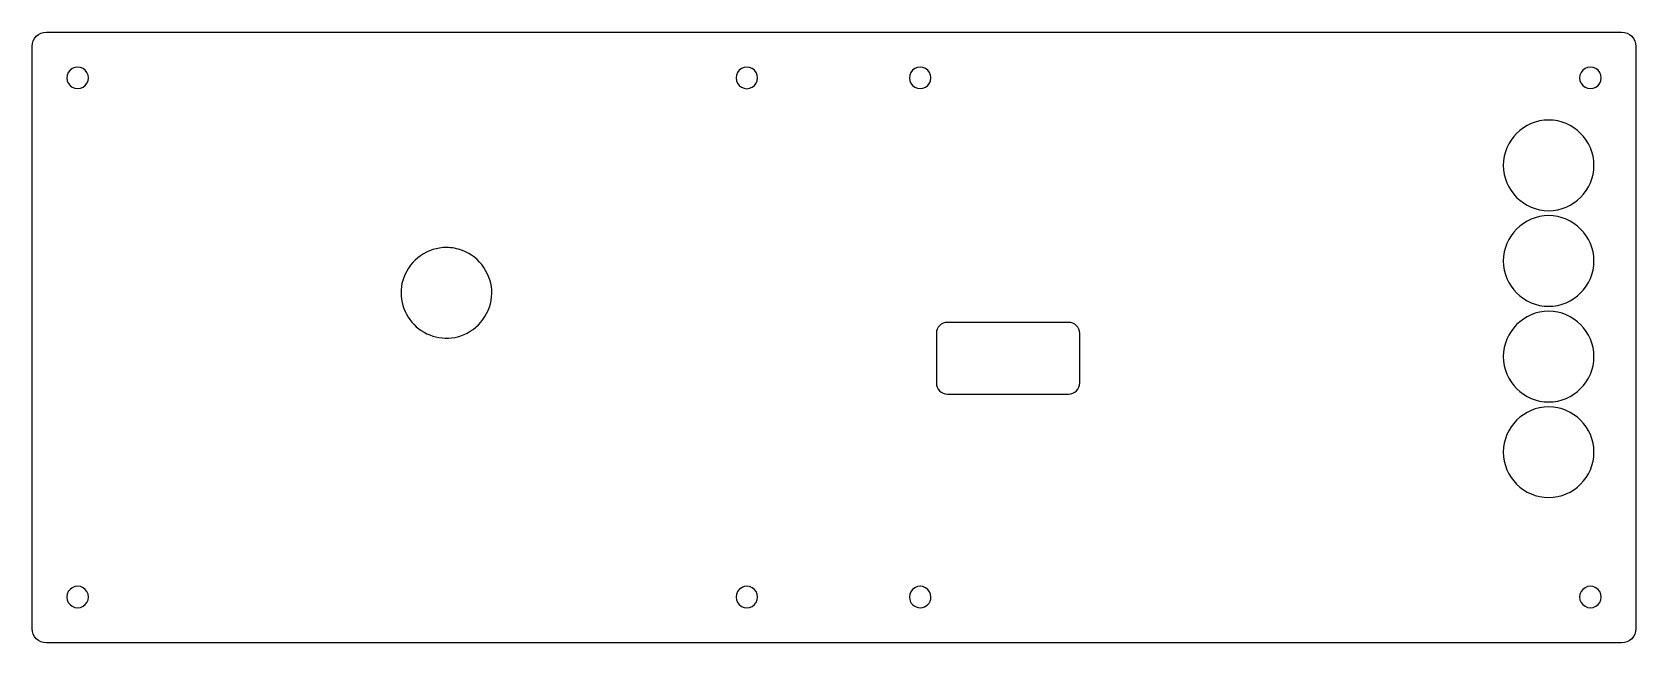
# Model space of a CAD drawing. Header units: millimetres. Extents: x -2 to 222, y 2 to 87.
import ezdxf

# ---------------------------------------------------------------- set-up
doc = ezdxf.new("R2010")
doc.units = ezdxf.units.MM
doc.layers.get('0').update_dxf_attribs({"linetype": 'CONTINUOUS'})

msp = doc.modelspace()

# ---------------------------------------------------------------- linework, layer by layer
at = {"color": 7}
for points in [[(0.049061, 87.250031), (219.650934, 87.250031)], [(-1.950045, 4.04763), (-1.950045, 85.252374)], [(221.650041, 85.252374), (221.650041, 4.04763)], [(124.116943, 45.200906), (124.116943, 38.31605)], [(142.560274, 46.757401), (125.675504, 46.757401)], [(144.116765, 38.31605), (144.116765, 45.200906)], [(125.675504, 36.757488), (142.560274, 36.757488)], [(219.650934, 2.049972), (0.049061, 2.049972)]]:
    msp.add_lwpolyline(points, dxfattribs=at)
for points in [[(0.049061, 87.250031)], [(5.90136, 80.856397)], [(99.19705, 80.85469)], [(123.370827, 80.858315)], [(216.800868, 80.856397)], [(209.481769, 74.980057)], [(209.481769, 61.644945)], [(55.81198, 57.199736)], [(209.481769, 48.309315)], [(209.481769, 34.974205)], [(5.90136, 8.455768)], [(99.192057, 8.453448)], [(123.368975, 8.450264)], [(216.800868, 8.455768)]]:
    msp.add_lwpolyline(points, close=True, dxfattribs=at)
for points in [[(-1.950045, 85.252374), (-1.950045, 86.35565), (-1.055015, 87.250031), (0.049061, 87.250031)], [(219.650934, 87.250031), (220.181131, 87.250031), (220.689611, 87.039564), (221.064517, 86.664931)], [(221.064517, 86.664931), (221.439422, 86.290298), (221.650041, 85.782186), (221.650041, 85.252374)], [(3.651359, 82.155436), (3.187257, 81.887486), (2.901358, 81.392295), (2.901358, 80.856397)], [(2.901358, 80.856397), (2.901358, 80.320498), (3.187257, 79.825307), (3.651359, 79.557357)], [(5.15136, 82.155436), (4.687258, 82.423385), (4.115461, 82.423385), (3.651359, 82.155436)], [(5.90136, 80.856397), (5.90136, 81.392295), (5.615462, 81.887486), (5.15136, 82.155436)], [(5.15136, 79.557357), (5.615462, 79.825307), (5.90136, 80.320498), (5.90136, 80.856397)], [(96.947045, 82.153731), (96.482943, 81.885781), (96.197044, 81.39059), (96.197044, 80.85469)], [(96.197044, 80.85469), (96.197044, 80.31879), (96.482943, 79.823599), (96.947045, 79.555649)], [(98.447049, 82.153731), (97.982946, 82.421681), (97.411148, 82.421681), (96.947045, 82.153731)], [(99.19705, 80.85469), (99.19705, 81.39059), (98.911151, 81.885781), (98.447049, 82.153731)], [(98.447049, 79.555649), (98.911151, 79.823599), (99.19705, 80.31879), (99.19705, 80.85469)], [(121.120823, 82.157356), (120.65672, 81.889406), (120.370821, 81.394214), (120.370821, 80.858315)], [(120.370821, 80.858315), (120.370821, 80.322415), (120.65672, 79.827224), (121.120823, 79.559274)], [(122.620826, 82.157356), (122.156723, 82.425305), (121.584925, 82.425305), (121.120823, 82.157356)], [(123.370827, 80.858315), (123.370827, 81.394214), (123.084928, 81.889406), (122.620826, 82.157356)], [(122.620826, 79.559274), (123.084928, 79.827224), (123.370827, 80.322415), (123.370827, 80.858315)], [(214.550867, 82.155436), (214.086765, 81.887486), (213.800866, 81.392295), (213.800866, 80.856397)], [(213.800866, 80.856397), (213.800866, 80.320498), (214.086765, 79.825307), (214.550867, 79.557357)], [(216.050868, 82.155436), (215.586766, 82.423385), (215.014969, 82.423385), (214.550867, 82.155436)], [(216.800868, 80.856397), (216.800868, 81.392295), (216.51497, 81.887486), (216.050868, 82.155436)], [(216.050868, 79.557357), (216.51497, 79.825307), (216.800868, 80.320498), (216.800868, 80.856397)], [(3.651359, 79.557357), (4.115461, 79.289408), (4.687258, 79.289408), (5.15136, 79.557357)], [(96.947045, 79.555649), (97.411148, 79.287699), (97.982946, 79.287699), (98.447049, 79.555649)], [(121.120823, 79.559274), (121.584925, 79.291324), (122.156723, 79.291324), (122.620826, 79.559274)], [(214.550867, 79.557357), (215.014969, 79.289408), (215.586766, 79.289408), (216.050868, 79.557357)], [(209.481769, 74.980057), (206.019088, 74.980057), (203.158121, 72.118927), (203.158121, 68.656408)], [(215.804902, 68.656408), (215.804902, 72.119207), (212.944324, 74.980057), (209.481769, 74.980057)], [(203.158121, 68.656408), (203.158121, 65.193877), (206.019116, 62.332243), (209.481769, 62.332243)], [(209.481769, 62.332243), (212.944296, 62.332242), (215.804902, 65.193597), (215.804902, 68.656408)], [(209.481769, 61.644945), (206.019088, 61.644945), (203.158121, 58.783298), (203.158121, 55.320779)], [(215.804902, 55.320779), (215.804902, 58.783578), (212.944324, 61.644945), (209.481769, 61.644945)], [(55.81198, 57.199736), (53.218116, 57.232025), (50.746871, 55.471738), (49.87487, 53.03823)], [(58.046472, 56.785291), (57.335405, 57.058899), (56.573878, 57.20031), (55.81198, 57.199736)], [(62.134597, 50.794954), (62.201237, 53.389673), (60.47029, 55.883533), (58.046472, 56.785291)], [(203.158121, 55.320779), (203.158121, 51.858249), (206.019116, 48.997649), (209.481769, 48.997649)], [(209.481769, 48.997649), (212.944296, 48.997649), (215.804902, 51.857968), (215.804902, 55.320779)], [(49.87487, 53.03823), (49.021105, 50.814431), (49.615187, 48.147976), (51.29804, 46.470149)], [(57.828395, 44.887817), (60.306918, 45.70695), (62.133387, 48.17617), (62.134597, 50.794954)], [(209.481769, 48.309315), (206.0192, 48.309315), (203.158121, 45.448236), (203.158121, 41.985667)], [(215.804902, 41.985667), (215.804902, 45.448519), (212.944211, 48.309315), (209.481769, 48.309315)], [(51.29804, 46.470149), (52.935512, 44.749468), (55.584515, 44.089766), (57.828395, 44.887817)], [(125.675504, 46.757401), (124.820783, 46.757398), (124.116943, 46.055623), (124.116943, 45.200906)], [(144.116765, 45.200906), (144.116765, 46.055623), (143.414985, 46.757398), (142.560274, 46.757401)], [(203.158121, 41.985667), (203.158121, 38.523225), (206.018918, 35.662534), (209.481769, 35.662534)], [(209.481769, 35.662534), (212.944494, 35.662534), (215.804902, 38.522943), (215.804902, 41.985667)], [(124.116943, 38.31605), (124.116943, 37.461334), (124.820783, 36.75749), (125.675504, 36.757488)], [(142.560274, 36.757488), (143.414985, 36.75749), (144.116765, 37.461334), (144.116765, 38.31605)], [(209.481769, 34.974205), (206.0192, 34.974205), (203.158121, 32.113641), (203.158121, 28.651072)], [(215.804902, 28.651072), (215.804902, 32.113923), (212.944211, 34.974205), (209.481769, 34.974205)], [(203.158121, 28.651072), (203.158121, 25.18863), (206.018918, 22.327424), (209.481769, 22.327424)], [(209.481769, 22.327424), (212.944494, 22.327424), (215.804902, 25.188347), (215.804902, 28.651072)], [(3.651359, 9.754807), (3.187257, 9.486857), (2.901358, 8.991666), (2.901358, 8.455768)], [(5.15136, 9.754807), (4.687258, 10.022756), (4.115461, 10.022756), (3.651359, 9.754807)], [(5.90136, 8.455768), (5.90136, 8.991666), (5.615462, 9.486857), (5.15136, 9.754807)], [(96.942054, 9.752487), (96.477952, 9.484538), (96.192054, 8.989347), (96.192054, 8.453448)], [(98.442056, 9.752487), (97.977954, 10.020437), (97.406156, 10.020437), (96.942054, 9.752487)], [(99.192057, 8.453448), (99.192057, 8.989347), (98.906158, 9.484538), (98.442056, 9.752487)], [(121.118971, 9.749305), (120.654868, 9.481355), (120.368969, 8.986164), (120.368969, 8.450264)], [(122.618974, 9.749305), (122.154871, 10.017255), (121.583073, 10.017255), (121.118971, 9.749305)], [(123.368975, 8.450264), (123.368975, 8.986164), (123.083076, 9.481355), (122.618974, 9.749305)], [(214.550867, 9.754807), (214.086765, 9.486857), (213.800866, 8.991666), (213.800866, 8.455768)], [(216.050868, 9.754807), (215.586766, 10.022756), (215.014969, 10.022756), (214.550867, 9.754807)], [(216.800868, 8.455768), (216.800868, 8.991666), (216.51497, 9.486857), (216.050868, 9.754807)], [(2.901358, 8.455768), (2.901358, 7.919869), (3.187257, 7.424678), (3.651359, 7.156729)], [(3.651359, 7.156729), (4.115461, 6.888779), (4.687258, 6.888779), (5.15136, 7.156729)], [(5.15136, 7.156729), (5.615462, 7.424678), (5.90136, 7.919869), (5.90136, 8.455768)], [(96.192054, 8.453448), (96.192054, 7.917549), (96.477952, 7.422358), (96.942054, 7.154409)], [(96.942054, 7.154409), (97.406156, 6.886459), (97.977954, 6.886459), (98.442056, 7.154409)], [(98.442056, 7.154409), (98.906158, 7.422358), (99.192057, 7.917549), (99.192057, 8.453448)], [(120.368969, 8.450264), (120.368969, 7.621836), (121.040543, 6.950261), (121.868972, 6.950261)], [(121.868972, 6.950261), (122.697401, 6.950261), (123.368975, 7.621836), (123.368975, 8.450264)], [(213.800866, 8.455768), (213.800866, 7.919869), (214.086765, 7.424678), (214.550867, 7.156729)], [(214.550867, 7.156729), (215.014969, 6.888779), (215.586766, 6.888779), (216.050868, 7.156729)], [(216.050868, 7.156729), (216.51497, 7.424678), (216.800868, 7.919869), (216.800868, 8.455768)], [(-1.364521, 2.635073), (-1.739426, 3.009706), (-1.950045, 3.517818), (-1.950045, 4.04763)], [(0.049061, 2.049972), (-0.481135, 2.049973), (-0.989615, 2.260439), (-1.364521, 2.635073)], [(221.064517, 2.635073), (220.689611, 2.260439), (220.181131, 2.049972), (219.650934, 2.049972)], [(221.650041, 4.04763), (221.650042, 3.517818), (221.439422, 3.009706), (221.064517, 2.635073)]]:
    msp.add_open_spline(points, degree=3, dxfattribs=at)

doc.saveas('drawing.dxf')
